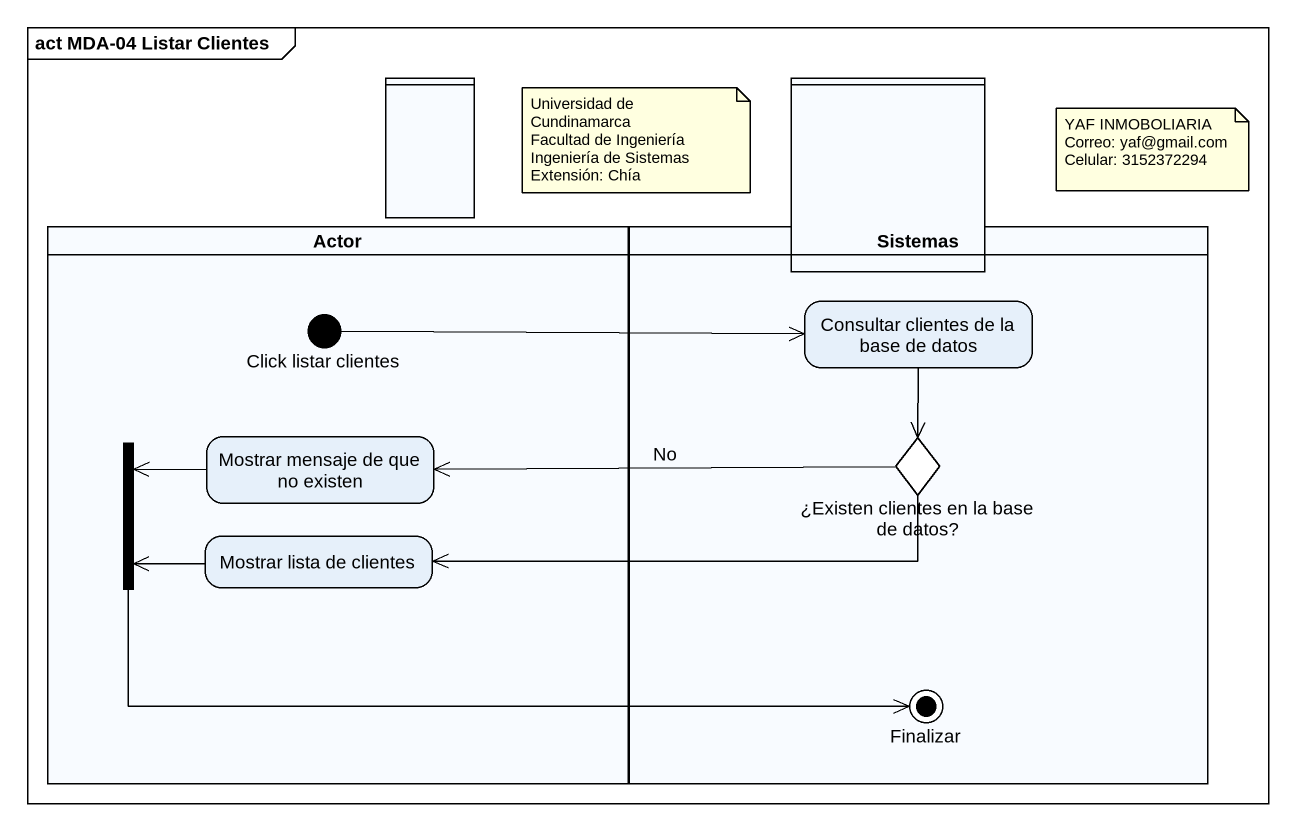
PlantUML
@startuml
mainframe act MDA-04 Listar Clientes
hide empty description
state " " as lane1 <<partition>>
state " " as lane2 <<partition>>
state "Actor" as Actor_ <<partition>> {
  state "Click listar clientes" as Click_listar_clientes <<start>>
  state fork1 <<join>>
  state "Mostrar mensaje de que no existen" as Mostrar_mensaje_de_que_no
  state "Mostrar lista de clientes" as Mostrar_lista_de_clientes
}
state Sistemas <<partition>> {
  state "Consultar clientes de la base de datos" as Consultar_clientes_de_la
  state "¿Existen clientes en la base de datos?" as Existen_clientes_en_la_base <<choice>>
  state Finalizar <<end>>
}
Click_listar_clientes -right-> Consultar_clientes_de_la
Consultar_clientes_de_la --> Existen_clientes_en_la_base
fork1 -right-> Finalizar
Mostrar_mensaje_de_que_no -left-> fork1
Existen_clientes_en_la_base -left-> Mostrar_mensaje_de_que_no : No
Existen_clientes_en_la_base -left-> Mostrar_lista_de_clientes
Mostrar_lista_de_clientes -left-> fork1
note as N1
  Universidad de Cundinamarca
  Facultad de Ingeniería
  Ingeniería de Sistemas
  Extensión: Chía
end note
note as N2
  YAF INMOBOLIARIA
  Correo: yaf@gmail.com
  Celular: 3152372294
end note
@enduml
